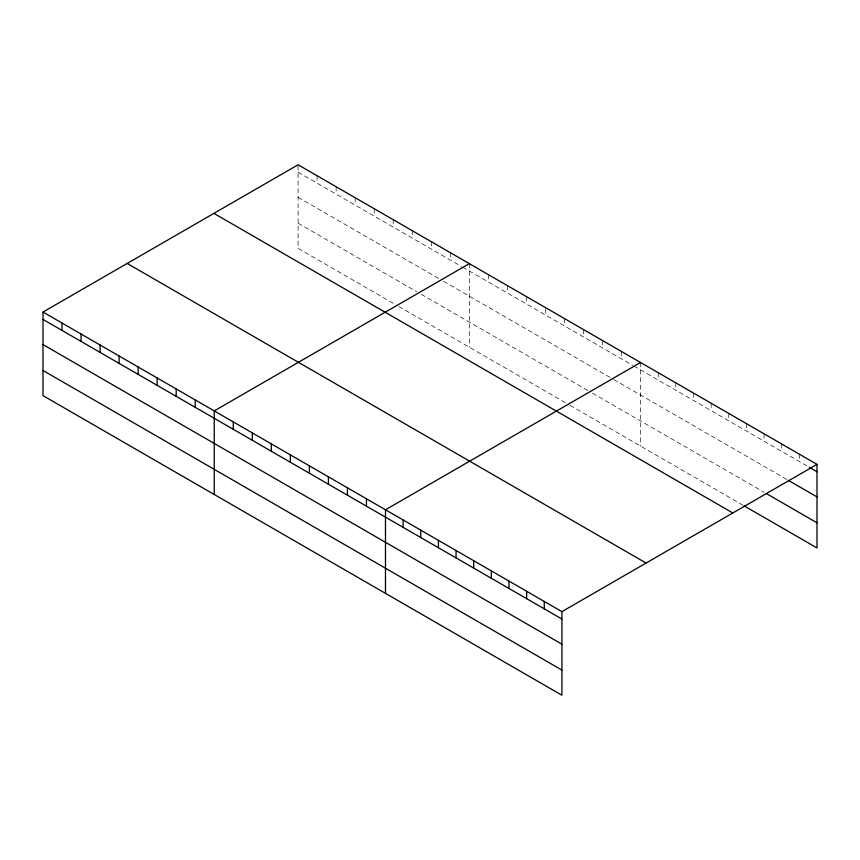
<?xml version="1.0" encoding="UTF-8"?>
<svg xmlns="http://www.w3.org/2000/svg" width="860" height="860" viewBox="0 0 860 860"><rect width="100%" height="100%" fill="white"/><g stroke="black" fill="none" stroke-linecap="round" stroke-linejoin="round"><path stroke-width="0.64" stroke-dasharray="4.3 3.22" d="M393.224 303.279L298.087 248.357L298.087 164.776M298.087 172.161L461.498 266.503M462.615 267.148L632.734 365.371M633.852 366.016L808.174 466.658M298.087 197.305L439.116 278.726M443.588 281.306L612.589 378.884M613.707 379.529L787.222 479.708M298.087 223.213L416.724 291.701M421.206 294.292L587.971 390.569M592.443 393.16L764.067 492.242M398.814 306.515L568.944 404.727M570.062 405.372L743.115 505.293M799.359 454.188L799.359 461.562M781.718 443.996L781.718 451.382M764.067 433.816L764.067 441.191M746.426 423.625L746.426 431.01M728.786 413.445L728.786 420.819M711.145 403.254L711.145 410.639M693.504 393.074L693.504 400.448M675.853 382.883L675.853 390.268M658.212 372.692L658.212 380.077M640.571 362.512L640.571 446.082M621.543 351.525L621.543 358.91M602.516 340.538L602.516 347.924M583.488 329.552L583.488 336.937M564.461 318.576L564.461 325.951M545.433 308.815L545.433 314.964M526.406 296.603L526.406 303.978M507.378 285.617L507.378 293.002M488.362 274.63L488.362 282.015M469.334 263.644L469.334 347.214M450.307 252.657L450.307 260.043M431.279 241.681L431.279 249.056M412.252 230.695L412.252 238.07M393.224 219.708L393.224 227.083M374.197 208.722L374.197 216.107M355.169 197.736L355.169 205.121M336.142 186.749L336.142 194.134M317.114 175.762L317.114 183.148"/><path stroke-width="1.29" d="M561.913 644.172L561.913 611.643L43 312.051L43 395.632L561.913 695.224L561.913 644.172L43 344.581M744.222 505.927L817 547.949L817 464.368L298.087 164.776L43 312.051M469.334 263.644L214.237 410.919L214.237 494.489M640.571 362.512L385.484 509.786L385.484 593.357M561.913 611.643L817 464.368M809.282 467.292L817 471.753M788.33 480.342L817 496.897M766.282 493.511L817 522.805M213.914 213.377L732.817 512.968M127.183 263.45L646.086 563.042M43 319.436L561.913 619.028M43 370.488L561.913 670.08M544.273 601.462L544.273 608.837M526.621 591.271L526.621 598.657M508.98 581.091L508.98 588.466M491.339 570.9L491.339 578.286M473.699 560.72L473.699 568.095M456.058 550.529L456.058 557.914M438.406 540.349L438.406 547.723M420.766 530.158L420.766 537.543M403.125 519.967L403.125 527.352M366.457 498.8L366.457 506.185M347.429 487.813L347.429 495.199M328.402 476.827L328.402 484.212M309.374 465.84L309.374 473.226M290.347 454.865L290.347 462.239M271.319 443.878L271.319 451.253M252.292 432.892L252.292 440.277M233.264 421.905L233.264 429.29M195.209 399.932L195.209 407.317M176.182 388.946L176.182 396.331M157.165 377.97L157.165 385.344M138.137 366.983L138.137 374.358M119.11 355.997L119.11 363.382M100.082 345.01L100.082 352.396M81.055 334.024L81.055 341.409M62.028 323.037L62.028 330.423"/></g></svg>
